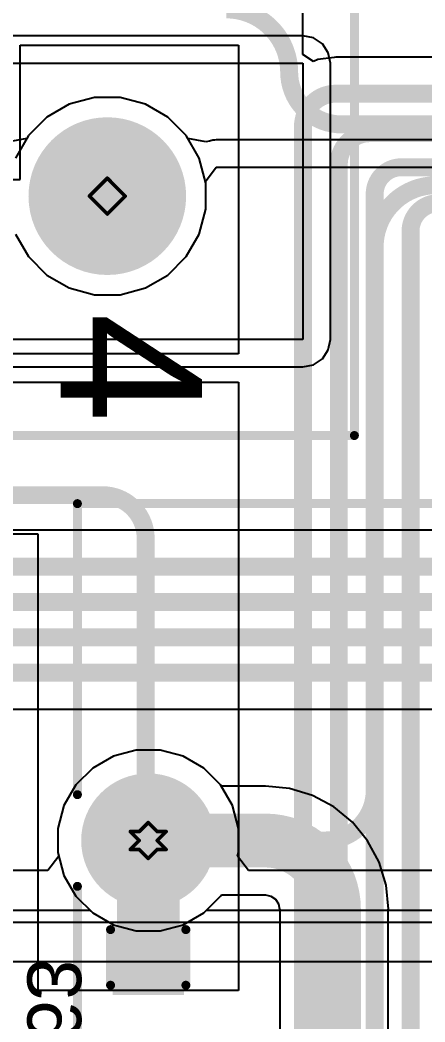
# Model space of a CAD drawing. Header units: inches. Extents: x 0 to 35.2, y -0.7 to 15.9.
# Drawn here: x 0.95 to 1.176, y 0.636 to 1.194 of the extents above; entities that cross this region are included whole.
import ezdxf

# ---------------------------------------------------------------- set-up
doc = ezdxf.new("R2010")
doc.units = ezdxf.units.IN
doc.header["$MEASUREMENT"] = 0
for name, color, linetype in [('Bottom Layer', 5, 'Continuous'), ('Bottom Overlay', 54, 'Continuous'), ('Bottom Paste', 16, 'Continuous'), ('Bottom Solder', 6, 'Continuous'), ('Drill Drawing', 1, 'Continuous'), ('GND1', 16, 'Continuous'), ('GND2', 76, 'Continuous'), ('Multi-Layer', 9, 'Continuous'), ('Pad Holes', 156, 'Continuous'), ('Top Layer', 1, 'Continuous'), ('Top Overlay', 2, 'Continuous'), ('Top Solder', 216, 'Continuous')]:
    doc.layers.add(name, color=color, linetype=linetype)
doc.styles.add('Arial', font='', dxfattribs={"height": 0.2})
doc.styles.get('Arial').set_extended_font_data('Arial')

# ---------------------------------------------------------------- blocks, each defined once
blk = doc.blocks.new('B0503S_2WR3_21')
at = {"layer": 'Bottom Layer'}
h = blk.add_hatch(color=5, dxfattribs=at)
edge = h.paths.add_edge_path()
edge.add_arc((0.25, 0), 0.03543, 0, 360)
at = {"layer": 'Bottom Solder'}
h = blk.add_hatch(color=6, dxfattribs=at)
edge = h.paths.add_edge_path()
edge.add_arc((0.25, 0), 0.0374, 0, 360)
at = {"layer": 'GND1'}
h = blk.add_hatch(color=16, dxfattribs=at)
edge = h.paths.add_edge_path()
edge.add_arc((0.25, 0), 0.03543, 0, 360)
at = {"layer": 'GND2'}
h = blk.add_hatch(color=76, dxfattribs=at)
edge = h.paths.add_edge_path()
edge.add_arc((0.25, 0), 0.03543, 0, 360)
at = {"layer": 'Multi-Layer'}
h = blk.add_hatch(color=9, dxfattribs=at)
edge = h.paths.add_edge_path()
edge.add_arc((0.25, 0), 0.03543, 0, 360)
at = {"layer": 'Pad Holes'}
h = blk.add_hatch(color=7, dxfattribs=at)
edge = h.paths.add_edge_path()
edge.add_arc((0.25, 0), 0.01772, 0, 360)
at = {"layer": 'Top Layer'}
h = blk.add_hatch(color=1, dxfattribs=at)
edge = h.paths.add_edge_path()
edge.add_arc((0.25, 0), 0.03543, 0, 360)
at = {"layer": 'Top Solder'}
h = blk.add_hatch(color=216, dxfattribs=at)
edge = h.paths.add_edge_path()
edge.add_arc((0.25, 0), 0.0374, 0, 360)
at = {"layer": 'Top Overlay'}
for points in [[(0.07555, 0.0395, 0.005, 0.005, 0), (0.22445, 0.0395, 0.005, 0.005, 0)], [(0.27555, 0.0395, 0.005, 0.005, 0), (0.43779, 0.0395, 0.005, 0.005, 0)], [(0.43779, 0.0395, 0.005, 0.005, 0), (0.4378, -0.24397, 0.005, 0.005, 0)]]:
    blk.add_lwpolyline(points, format="xyseb", dxfattribs=at)
for points in [[(0.2232, 0.0395, 0.0025, 0.0025, 1), (0.2257, 0.0395, 0.0025, 0.0025, 1)], [(0.2743, 0.0395, 0.0025, 0.0025, 1), (0.2768, 0.0395, 0.0025, 0.0025, 1)], [(0.43655, 0.0395, 0.0025, 0.0025, 1), (0.43905, 0.0395, 0.0025, 0.0025, 1)], [(0.43655, 0.0395, 0.0025, 0.0025, 1), (0.43905, 0.0395, 0.0025, 0.0025, 1)]]:
    blk.add_lwpolyline(points, format="xyseb", close=True, dxfattribs=at)
blk = doc.blocks.new('RAC05_05SK_480_26')
at = {"layer": 'Bottom Layer'}
h = blk.add_hatch(color=5, dxfattribs=at)
edge = h.paths.add_edge_path()
edge.add_arc((0.9, 0.4), 0.03996, 0, 360)
at = {"layer": 'Bottom Solder'}
h = blk.add_hatch(color=6, dxfattribs=at)
edge = h.paths.add_edge_path()
edge.add_arc((0.9, 0.4), 0.04396, 0, 360)
at = {"layer": 'GND1'}
h = blk.add_hatch(color=16, dxfattribs=at)
edge = h.paths.add_edge_path()
edge.add_arc((0.9, 0.4), 0.03996, 0, 360)
at = {"layer": 'GND2'}
h = blk.add_hatch(color=76, dxfattribs=at)
edge = h.paths.add_edge_path()
edge.add_arc((0.9, 0.4), 0.03996, 0, 360)
at = {"layer": 'Multi-Layer'}
h = blk.add_hatch(color=9, dxfattribs=at)
edge = h.paths.add_edge_path()
edge.add_arc((0.9, 0.4), 0.03996, 0, 360)
at = {"layer": 'Pad Holes'}
h = blk.add_hatch(color=7, dxfattribs=at)
edge = h.paths.add_edge_path()
edge.add_arc((0.9, 0.4), 0.02657, 0, 360)
at = {"layer": 'Top Layer'}
h = blk.add_hatch(color=1, dxfattribs=at)
edge = h.paths.add_edge_path()
edge.add_arc((0.9, 0.4), 0.03996, 0, 360)
at = {"layer": 'Top Solder'}
h = blk.add_hatch(color=216, dxfattribs=at)
edge = h.paths.add_edge_path()
edge.add_arc((0.9, 0.4), 0.04396, 0, 360)
at = {"layer": 'Top Overlay'}
for points in [[(1.03346, 0.5378, 0.005, 0.005, 0), (-1.03346, 0.5378, 0.005, 0.005, 0)], [(1.03346, -0.54094, 0.005, 0.005, 0), (1.03346, 0.5378, 0.005, 0.005, 0)]]:
    blk.add_lwpolyline(points, format="xyseb", dxfattribs=at)
blk.add_lwpolyline([(1.03221, 0.5378, 0.0025, 0.0025, 1), (1.03471, 0.5378, 0.0025, 0.0025, 1)], format="xyseb", close=True, dxfattribs=at)
blk.add_lwpolyline([(1.03221, 0.5378, 0.0025, 0.0025, 1), (1.03471, 0.5378, 0.0025, 0.0025, 1)], format="xyseb", close=True, dxfattribs=at)
at = {"layer": 'Top Overlay', "style": 'Arial'}
blk.add_text('4', height=0.07874, dxfattribs=at).set_placement((0.965, 0.374))
blk = doc.blocks.new('C___0603_B_139')
at = {"layer": 'Bottom Layer'}
for points in [[(-0.045, -0.0175), (-0.045, 0.0175), (-0.015, 0.0175), (-0.015, -0.0175)], [(0.015, -0.0175), (0.015, 0.0175), (0.045, 0.0175), (0.045, -0.0175)]]:
    blk.add_hatch(color=5, dxfattribs=at).paths.add_polyline_path(points)
at = {"layer": 'Bottom Paste'}
for points in [[(-0.045, -0.0175), (-0.045, 0.0175), (-0.015, 0.0175), (-0.015, -0.0175)], [(0.015, -0.0175), (0.015, 0.0175), (0.045, 0.0175), (0.045, -0.0175)]]:
    blk.add_hatch(color=16, dxfattribs=at).paths.add_polyline_path(points)
at = {"layer": 'Bottom Solder'}
for points in [[(-0.04736, -0.01986), (-0.04736, 0.01986), (-0.01264, 0.01986), (-0.01264, -0.01986)], [(0.01264, -0.01986), (0.01264, 0.01986), (0.04736, 0.01986), (0.04736, -0.01986)]]:
    blk.add_hatch(color=6, dxfattribs=at).paths.add_polyline_path(points)
at = {"layer": 'Bottom Overlay'}
for points in [[(-0.049, 0.021, 0.005, 0.005, 0), (-0.049, -0.021, 0.005, 0.005, 0)], [(-0.049, 0.021, 0.005, 0.005, 0), (-0.018, 0.021, 0.005, 0.005, 0)], [(0.018, 0.021, 0.005, 0.005, 0), (0.049, 0.021, 0.005, 0.005, 0)], [(0.049, 0.021, 0.005, 0.005, 0), (0.049, -0.021, 0.005, 0.005, 0)], [(-0.049, -0.021, 0.005, 0.005, 0), (-0.018, -0.021, 0.005, 0.005, 0)], [(0.018, -0.021, 0.005, 0.005, 0), (0.049, -0.021, 0.005, 0.005, 0)]]:
    blk.add_lwpolyline(points, format="xyseb", dxfattribs=at)
for points in [[(-0.05025, 0.021, 0.0025, 0.0025, 1), (-0.04775, 0.021, 0.0025, 0.0025, 1)], [(-0.05025, 0.021, 0.0025, 0.0025, 1), (-0.04775, 0.021, 0.0025, 0.0025, 1)], [(-0.01925, 0.021, 0.0025, 0.0025, 1), (-0.01675, 0.021, 0.0025, 0.0025, 1)], [(0.01675, 0.021, 0.0025, 0.0025, 1), (0.01925, 0.021, 0.0025, 0.0025, 1)], [(0.04775, 0.021, 0.0025, 0.0025, 1), (0.05025, 0.021, 0.0025, 0.0025, 1)], [(0.04775, 0.021, 0.0025, 0.0025, 1), (0.05025, 0.021, 0.0025, 0.0025, 1)], [(-0.05025, -0.021, 0.0025, 0.0025, 1), (-0.04775, -0.021, 0.0025, 0.0025, 1)], [(-0.05025, -0.021, 0.0025, 0.0025, 1), (-0.04775, -0.021, 0.0025, 0.0025, 1)], [(-0.01925, -0.021, 0.0025, 0.0025, 1), (-0.01675, -0.021, 0.0025, 0.0025, 1)], [(0.01675, -0.021, 0.0025, 0.0025, 1), (0.01925, -0.021, 0.0025, 0.0025, 1)], [(0.04775, -0.021, 0.0025, 0.0025, 1), (0.05025, -0.021, 0.0025, 0.0025, 1)], [(0.04775, -0.021, 0.0025, 0.0025, 1), (0.05025, -0.021, 0.0025, 0.0025, 1)]]:
    blk.add_lwpolyline(points, format="xyseb", close=True, dxfattribs=at)

msp = doc.modelspace()

# ---------------------------------------------------------------- hatches: boundary and pattern name
at = {"layer": 'Bottom Layer'}
msp.add_hatch(color=5, dxfattribs=at).paths.add_polyline_path([(1.0039, 0.653), (1.0389, 0.653), (1.0389, 0.73667), (1.0039, 0.73667)])

# ---------------------------------------------------------------- linework, layer by layer
for p, q in [((1.10769, 1.17486), (1.10769, 1.32)), ((0.95, 1.10517), (0.95, 1.18)), ((0.95, 1.18), (1.07183, 1.18)), ((1.07183, 1.18), (1.07183, 1.00789)), ((1.11351, 1.17098), (1.10769, 1.17486)), ((1.12507, 1.1732), (1.11599, 1.172)), ((1.12598, 1.17338), (1.12507, 1.1732)), ((1.42373, 1.17338), (1.12598, 1.17338)), ((1.11599, 1.172), (1.11351, 1.17098)), ((0.65061, 1.10517), (0.95, 1.10517)), ((1.07183, 1.00789), (0.424, 1.00789)), ((0.50809, 0.99222), (1.07183, 0.99222)), ((1.07183, 0.99222), (1.07183, 0.653)), ((0.96, 0.90736), (0.72, 0.90736)), ((0.96, 0.653), (0.96, 0.90736)), ((1.07183, 0.653), (0.96, 0.653))]:
    msp.add_line(p, q, dxfattribs=at)
for points in [[(1.10769, 1.13469, 0.01, 0.01, -0.414214), (1.12598, 1.15299, 0.01, 0.01, 0)], [(1.12598, 1.15299, 0.01, 0.01, 0), (1.42373, 1.15299, 0.01, 0.01, 0)], [(1.10769, 0.50294, 0.01, 0.01, 0), (1.10769, 1.13469, 0.01, 0.01, 0)], [(1.12769, 1.11369, 0.01, 0.01, -0.414214), (1.14498, 1.13099, 0.01, 0.01, 0)], [(1.14498, 1.13099, 0.01, 0.01, 0), (1.39051, 1.13099, 0.01, 0.01, 0)], [(1.12769, 0.48702, 0.01, 0.01, 0), (1.12769, 1.11369, 0.01, 0.01, 0)], [(1.14769, 1.09702, 0.01, 0.01, -0.414214), (1.16265, 1.11199, 0.01, 0.01, 0)], [(1.16265, 1.11199, 0.01, 0.01, 0), (1.35339, 1.11199, 0.01, 0.01, 0)], [(1.14769, 0.46327, 0.01, 0.01, 0), (1.14769, 1.09702, 0.01, 0.01, 0)], [(1.16769, 1.0763, 0.01, 0.01, -0.414214), (1.18337, 1.09199, 0.01, 0.01, 0)], [(1.16769, 0.44367, 0.01, 0.01, 0), (1.16769, 1.0763, 0.01, 0.01, 0)], [(0.745, 0.92917, 0.01, 0.01, 0), (0.99583, 0.92917, 0.01, 0.01, 0)], [(0.99583, 0.92917, 0.01, 0.01, -0.414214), (1.02, 0.905, 0.01, 0.01, 0)], [(1.02, 0.73807, 0.01, 0.01, 0), (1.02, 0.905, 0.01, 0.01, 0)], [(1.0214, 0.73667, 0.01, 0.01, -0.414214), (1.02, 0.73807, 0.01, 0.01, 0)]]:
    msp.add_lwpolyline(points, format="xyseb", dxfattribs=at)
for points in [[(1.12348, 1.15299, 0.005, 0.005, 1), (1.12848, 1.15299, 0.005, 0.005, 1)], [(1.12348, 1.15299, 0.005, 0.005, 1), (1.12848, 1.15299, 0.005, 0.005, 1)], [(1.10519, 1.13469, 0.005, 0.005, 1), (1.11019, 1.13469, 0.005, 0.005, 1)], [(1.10519, 1.13469, 0.005, 0.005, 1), (1.11019, 1.13469, 0.005, 0.005, 1)], [(1.14248, 1.13099, 0.005, 0.005, 1), (1.14748, 1.13099, 0.005, 0.005, 1)], [(1.14248, 1.13099, 0.005, 0.005, 1), (1.14748, 1.13099, 0.005, 0.005, 1)], [(1.12519, 1.11369, 0.005, 0.005, 1), (1.13019, 1.11369, 0.005, 0.005, 1)], [(1.12519, 1.11369, 0.005, 0.005, 1), (1.13019, 1.11369, 0.005, 0.005, 1)], [(1.16015, 1.11199, 0.005, 0.005, 1), (1.16515, 1.11199, 0.005, 0.005, 1)], [(1.16015, 1.11199, 0.005, 0.005, 1), (1.16515, 1.11199, 0.005, 0.005, 1)], [(1.14519, 1.09702, 0.005, 0.005, 1), (1.15019, 1.09702, 0.005, 0.005, 1)], [(1.14519, 1.09702, 0.005, 0.005, 1), (1.15019, 1.09702, 0.005, 0.005, 1)], [(1.16519, 1.0763, 0.005, 0.005, 1), (1.17019, 1.0763, 0.005, 0.005, 1)], [(1.16519, 1.0763, 0.005, 0.005, 1), (1.17019, 1.0763, 0.005, 0.005, 1)], [(0.99333, 0.92917, 0.005, 0.005, 1), (0.99833, 0.92917, 0.005, 0.005, 1)], [(0.99333, 0.92917, 0.005, 0.005, 1), (0.99833, 0.92917, 0.005, 0.005, 1)], [(1.0175, 0.905, 0.005, 0.005, 1), (1.0225, 0.905, 0.005, 0.005, 1)], [(1.0175, 0.905, 0.005, 0.005, 1), (1.0225, 0.905, 0.005, 0.005, 1)], [(1.0175, 0.73807, 0.005, 0.005, 1), (1.0225, 0.73807, 0.005, 0.005, 1)], [(1.0175, 0.73807, 0.005, 0.005, 1), (1.0225, 0.73807, 0.005, 0.005, 1)], [(1.0189, 0.73667, 0.005, 0.005, 1), (1.0239, 0.73667, 0.005, 0.005, 1)]]:
    msp.add_lwpolyline(points, format="xyseb", close=True, dxfattribs=at)
at = {"layer": 'Drill Drawing'}
for points in [[(0.98858, 1.09589, 0.002, 0.002, 0), (0.99858, 1.10589, 0.002, 0.002, 0)], [(0.99858, 1.10589, 0.002, 0.002, 0), (1.00858, 1.09589, 0.002, 0.002, 0)], [(0.98858, 1.09589, 0.002, 0.002, 0), (0.99858, 1.08589, 0.002, 0.002, 0)], [(0.99858, 1.08589, 0.002, 0.002, 0), (1.00858, 1.09589, 0.002, 0.002, 0)], [(1.0164, 0.74167, 0.002, 0.002, 0), (1.0214, 0.74667, 0.002, 0.002, 0)], [(1.0214, 0.74667, 0.002, 0.002, 0), (1.0264, 0.74167, 0.002, 0.002, 0)], [(1.0114, 0.74167, 0.002, 0.002, 0), (1.0164, 0.73667, 0.002, 0.002, 0)], [(1.0114, 0.74167, 0.002, 0.002, 0), (1.0164, 0.74167, 0.002, 0.002, 0)], [(1.0114, 0.73167, 0.002, 0.002, 0), (1.0164, 0.73667, 0.002, 0.002, 0)], [(1.0264, 0.74167, 0.002, 0.002, 0), (1.0314, 0.74167, 0.002, 0.002, 0)], [(1.0264, 0.73667, 0.002, 0.002, 0), (1.0314, 0.74167, 0.002, 0.002, 0)], [(1.0264, 0.73667, 0.002, 0.002, 0), (1.0314, 0.73167, 0.002, 0.002, 0)], [(1.0114, 0.73167, 0.002, 0.002, 0), (1.0164, 0.73167, 0.002, 0.002, 0)], [(1.0164, 0.73167, 0.002, 0.002, 0), (1.0214, 0.72667, 0.002, 0.002, 0)], [(1.0214, 0.72667, 0.002, 0.002, 0), (1.0264, 0.73167, 0.002, 0.002, 0)], [(1.0264, 0.73167, 0.002, 0.002, 0), (1.0314, 0.73167, 0.002, 0.002, 0)]]:
    msp.add_lwpolyline(points, format="xyseb", dxfattribs=at)
for points in [[(0.99808, 1.10589, 0.001, 0.001, 1), (0.99908, 1.10589, 0.001, 0.001, 1)], [(0.99808, 1.10589, 0.001, 0.001, 1), (0.99908, 1.10589, 0.001, 0.001, 1)], [(0.98808, 1.09589, 0.001, 0.001, 1), (0.98908, 1.09589, 0.001, 0.001, 1)], [(0.98808, 1.09589, 0.001, 0.001, 1), (0.98908, 1.09589, 0.001, 0.001, 1)], [(1.00808, 1.09589, 0.001, 0.001, 1), (1.00908, 1.09589, 0.001, 0.001, 1)], [(1.00808, 1.09589, 0.001, 0.001, 1), (1.00908, 1.09589, 0.001, 0.001, 1)], [(0.99808, 1.08589, 0.001, 0.001, 1), (0.99908, 1.08589, 0.001, 0.001, 1)], [(0.99808, 1.08589, 0.001, 0.001, 1), (0.99908, 1.08589, 0.001, 0.001, 1)], [(1.0209, 0.74667, 0.001, 0.001, 1), (1.0219, 0.74667, 0.001, 0.001, 1)], [(1.0209, 0.74667, 0.001, 0.001, 1), (1.0219, 0.74667, 0.001, 0.001, 1)], [(1.0109, 0.74167, 0.001, 0.001, 1), (1.0119, 0.74167, 0.001, 0.001, 1)], [(1.0109, 0.74167, 0.001, 0.001, 1), (1.0119, 0.74167, 0.001, 0.001, 1)], [(1.0159, 0.74167, 0.001, 0.001, 1), (1.0169, 0.74167, 0.001, 0.001, 1)], [(1.0159, 0.74167, 0.001, 0.001, 1), (1.0169, 0.74167, 0.001, 0.001, 1)], [(1.0159, 0.73667, 0.001, 0.001, 1), (1.0169, 0.73667, 0.001, 0.001, 1)], [(1.0159, 0.73667, 0.001, 0.001, 1), (1.0169, 0.73667, 0.001, 0.001, 1)], [(1.0259, 0.74167, 0.001, 0.001, 1), (1.0269, 0.74167, 0.001, 0.001, 1)], [(1.0259, 0.74167, 0.001, 0.001, 1), (1.0269, 0.74167, 0.001, 0.001, 1)], [(1.0259, 0.73667, 0.001, 0.001, 1), (1.0269, 0.73667, 0.001, 0.001, 1)], [(1.0259, 0.73667, 0.001, 0.001, 1), (1.0269, 0.73667, 0.001, 0.001, 1)], [(1.0309, 0.74167, 0.001, 0.001, 1), (1.0319, 0.74167, 0.001, 0.001, 1)], [(1.0309, 0.74167, 0.001, 0.001, 1), (1.0319, 0.74167, 0.001, 0.001, 1)], [(1.0109, 0.73167, 0.001, 0.001, 1), (1.0119, 0.73167, 0.001, 0.001, 1)], [(1.0109, 0.73167, 0.001, 0.001, 1), (1.0119, 0.73167, 0.001, 0.001, 1)], [(1.0159, 0.73167, 0.001, 0.001, 1), (1.0169, 0.73167, 0.001, 0.001, 1)], [(1.0159, 0.73167, 0.001, 0.001, 1), (1.0169, 0.73167, 0.001, 0.001, 1)], [(1.0259, 0.73167, 0.001, 0.001, 1), (1.0269, 0.73167, 0.001, 0.001, 1)], [(1.0259, 0.73167, 0.001, 0.001, 1), (1.0269, 0.73167, 0.001, 0.001, 1)], [(1.0309, 0.73167, 0.001, 0.001, 1), (1.0319, 0.73167, 0.001, 0.001, 1)], [(1.0309, 0.73167, 0.001, 0.001, 1), (1.0319, 0.73167, 0.001, 0.001, 1)], [(1.0209, 0.72667, 0.001, 0.001, 1), (1.0219, 0.72667, 0.001, 0.001, 1)], [(1.0209, 0.72667, 0.001, 0.001, 1), (1.0219, 0.72667, 0.001, 0.001, 1)]]:
    msp.add_lwpolyline(points, format="xyseb", close=True, dxfattribs=at)
at = {"layer": 'GND1'}
for p, q in [((0.99135, 1.15085), (0.97737, 1.14711)), ((1.00582, 1.15085), (0.99135, 1.15085)), ((1.0198, 1.14711), (1.00582, 1.15085)), ((0.97737, 1.14711), (0.96484, 1.13987)), ((1.03233, 1.13987), (1.0198, 1.14711)), ((0.96484, 1.13987), (0.9546, 1.12964)), ((1.04256, 1.12964), (1.03233, 1.13987)), ((0.9546, 1.12964), (0.94737, 1.11711)), ((1.0498, 1.11711), (1.04256, 1.12964)), ((1.05354, 1.10313), (1.0498, 1.11711)), ((1.05354, 1.08866), (1.05354, 1.10313)), ((1.0498, 1.07468), (1.05354, 1.08866)), ((0.94737, 1.07468), (0.9546, 1.06215)), ((1.04256, 1.06215), (1.0498, 1.07468)), ((0.9546, 1.06215), (0.96484, 1.05191)), ((1.03233, 1.05191), (1.04256, 1.06215)), ((0.96484, 1.05191), (0.97737, 1.04468)), ((1.0198, 1.04468), (1.03233, 1.05191)), ((0.97737, 1.04468), (0.99135, 1.04093)), ((1.00582, 1.04093), (1.0198, 1.04468)), ((0.99135, 1.04093), (1.00582, 1.04093)), ((1.00194, 0.78366), (0.99043, 0.77703)), ((1.01476, 0.7871), (1.00194, 0.78366)), ((1.02804, 0.7871), (1.01476, 0.7871)), ((1.04087, 0.78366), (1.02804, 0.7871)), ((1.05237, 0.77703), (1.04087, 0.78366)), ((0.99043, 0.77703), (0.98104, 0.76764)), ((1.06176, 0.76764), (1.05237, 0.77703)), ((0.98104, 0.76764), (0.97441, 0.75614)), ((1.0684, 0.75614), (1.06176, 0.76764)), ((0.97441, 0.75614), (0.97097, 0.74331)), ((1.07183, 0.74331), (1.0684, 0.75614)), ((0.97097, 0.74331), (0.97097, 0.73003)), ((1.07183, 0.73003), (1.07183, 0.74331)), ((0.97153, 0.72793), (0.96544, 0.72)), ((0.97097, 0.73003), (0.97153, 0.72793)), ((1.07127, 0.72793), (1.07183, 0.73003)), ((1.07736, 0.72), (1.07127, 0.72793)), ((0.96544, 0.72), (0.84598, 0.72)), ((1.55304, 0.72), (1.07736, 0.72)), ((0.83581, 0.69789), (0.98885, 0.69789)), ((0.98885, 0.69789), (0.99043, 0.69631)), ((0.99043, 0.69631), (1.00194, 0.68967)), ((1.04087, 0.68967), (1.05237, 0.69631)), ((1.05237, 0.69631), (1.05395, 0.69789)), ((1.05395, 0.69789), (1.60159, 0.69789)), ((1.00194, 0.68967), (1.01476, 0.68624)), ((1.02804, 0.68624), (1.04087, 0.68967)), ((1.01476, 0.68624), (1.02804, 0.68624))]:
    msp.add_line(p, q, dxfattribs=at)
at = {"layer": 'GND2'}
for p, q in [((0.99135, 1.15085), (0.97737, 1.14711)), ((1.00582, 1.15085), (0.99135, 1.15085)), ((1.0198, 1.14711), (1.00582, 1.15085)), ((0.97737, 1.14711), (0.96484, 1.13987)), ((1.03233, 1.13987), (1.0198, 1.14711)), ((0.96484, 1.13987), (0.9546, 1.12964)), ((1.04256, 1.12964), (1.03233, 1.13987)), ((0.9546, 1.12964), (0.95366, 1.12801)), ((1.04351, 1.12801), (1.04256, 1.12964)), ((0.95366, 1.12801), (0.94363, 1.12612)), ((1.05353, 1.12612), (1.04351, 1.12801)), ((1.05549, 1.12651), (1.05353, 1.12612)), ((1.05739, 1.12715), (1.05549, 1.12651)), ((1.05839, 1.12709), (1.05739, 1.12715)), ((1.05938, 1.12728), (1.05839, 1.12709)), ((1.43719, 1.12728), (1.05938, 1.12728)), ((1.0533, 1.10405), (1.05938, 1.11199)), ((1.05938, 1.11199), (2.29, 1.11199)), ((1.05354, 1.10313), (1.0533, 1.10405)), ((1.05354, 1.08866), (1.05354, 1.10313)), ((1.0498, 1.07468), (1.05354, 1.08866)), ((0.94737, 1.07468), (0.9546, 1.06215)), ((1.04256, 1.06215), (1.0498, 1.07468)), ((0.9546, 1.06215), (0.96484, 1.05191)), ((1.03233, 1.05191), (1.04256, 1.06215)), ((0.96484, 1.05191), (0.97737, 1.04468)), ((1.0198, 1.04468), (1.03233, 1.05191)), ((0.97737, 1.04468), (0.99135, 1.04093)), ((1.00582, 1.04093), (1.0198, 1.04468)), ((0.99135, 1.04093), (1.00582, 1.04093)), ((1.45766, 0.69096), (0.84302, 0.69096)), ((0.79764, 0.66917), (1.48, 0.66917))]:
    msp.add_line(p, q, dxfattribs=at)
for points in [[(1.065, 1.2, 0.01, 0.01, -0.414214), (1.1, 1.165, 0.01, 0.01, 0)], [(1.12915, 1.13585, 0.01, 0.01, -0.414214), (1.1, 1.165, 0.01, 0.01, 0)], [(1.12915, 1.13585, 0.01, 0.01, 0), (1.38597, 1.13585, 0.01, 0.01, 0)], [(1.14769, 1.06764, 0.01, 0.01, -0.414214), (1.18205, 1.102, 0.01, 0.01, 0)], [(1.14769, 0.76436, 0.01, 0.01, 0), (1.14769, 1.06764, 0.01, 0.01, 0)], [(1.14769, 0.76436, 0.01, 0.01, -0.414214), (1.12, 0.73667, 0.01, 0.01, 0)], [(1.0214, 0.73667, 0.01, 0.01, 0), (1.12, 0.73667, 0.01, 0.01, 0)]]:
    msp.add_lwpolyline(points, format="xyseb", dxfattribs=at)
for points in [[(1.0975, 1.165, 0.005, 0.005, 1), (1.1025, 1.165, 0.005, 0.005, 1)], [(1.0975, 1.165, 0.005, 0.005, 1), (1.1025, 1.165, 0.005, 0.005, 1)], [(1.12665, 1.13585, 0.005, 0.005, 1), (1.13165, 1.13585, 0.005, 0.005, 1)], [(1.12665, 1.13585, 0.005, 0.005, 1), (1.13165, 1.13585, 0.005, 0.005, 1)], [(1.14519, 1.06764, 0.005, 0.005, 1), (1.15019, 1.06764, 0.005, 0.005, 1)], [(1.14519, 1.06764, 0.005, 0.005, 1), (1.15019, 1.06764, 0.005, 0.005, 1)], [(1.14519, 0.76436, 0.005, 0.005, 1), (1.15019, 0.76436, 0.005, 0.005, 1)], [(1.14519, 0.76436, 0.005, 0.005, 1), (1.15019, 0.76436, 0.005, 0.005, 1)], [(1.0189, 0.73667, 0.005, 0.005, 1), (1.0239, 0.73667, 0.005, 0.005, 1)], [(1.1175, 0.73667, 0.005, 0.005, 1), (1.1225, 0.73667, 0.005, 0.005, 1)], [(1.1175, 0.73667, 0.005, 0.005, 1), (1.1225, 0.73667, 0.005, 0.005, 1)]]:
    msp.add_lwpolyline(points, format="xyseb", close=True, dxfattribs=at)
at = {"layer": 'Top Layer'}
for p, q in [((1.10769, 1.18529), (0.66537, 1.18529)), ((1.11354, 1.18413), (1.10769, 1.18529)), ((1.1185, 1.18081), (1.11354, 1.18413)), ((1.12182, 1.17585), (1.1185, 1.18081)), ((1.12298, 1.17), (1.12182, 1.17585)), ((0.66537, 1.17), (1.10769, 1.17)), ((1.10769, 1.17), (1.10769, 1.016)), ((1.12298, 1.016), (1.12298, 1.17)), ((1.10769, 1.016), (0.74217, 1.016)), ((1.12182, 1.01015), (1.12298, 1.016)), ((1.1185, 1.00519), (1.12182, 1.01015)), ((0.75746, 1.00071), (1.10769, 1.00071)), ((1.10769, 1.00071), (1.11354, 1.00187)), ((1.11354, 1.00187), (1.1185, 1.00519)), ((1.24396, 0.90976), (0.78772, 0.90976)), ((0.86368, 0.80992), (1.49534, 0.80992)), ((1.00194, 0.78366), (0.99043, 0.77703)), ((1.01476, 0.7871), (1.00194, 0.78366)), ((1.02804, 0.7871), (1.01476, 0.7871)), ((1.04087, 0.78366), (1.02804, 0.7871)), ((1.05237, 0.77703), (1.04087, 0.78366)), ((0.99043, 0.77703), (0.98104, 0.76764)), ((1.06176, 0.76764), (1.05237, 0.77703)), ((0.98104, 0.76764), (0.97441, 0.75614)), ((1.06217, 0.76693), (1.06176, 0.76764)), ((1.08673, 0.76693), (1.06217, 0.76693)), ((1.10012, 0.76568), (1.08673, 0.767)), ((1.08673, 0.767), (1.08673, 0.76693)), ((1.11298, 0.76178), (1.10012, 0.76568)), ((1.12484, 0.75544), (1.11298, 0.76178)), ((0.97441, 0.75614), (0.97097, 0.74331)), ((1.13524, 0.74691), (1.12484, 0.75544)), ((0.97097, 0.74331), (0.97097, 0.73003)), ((1.14377, 0.73651), (1.13524, 0.74691)), ((1.15011, 0.72465), (1.14377, 0.73651)), ((0.97097, 0.73003), (0.97441, 0.7172)), ((1.15401, 0.71179), (1.15011, 0.72465)), ((0.97441, 0.7172), (0.98104, 0.7057)), ((1.15533, 0.6984), (1.15401, 0.71179)), ((0.98104, 0.7057), (0.99043, 0.69631)), ((1.05237, 0.69631), (1.06176, 0.7057)), ((1.06176, 0.7057), (1.06217, 0.70641)), ((1.06217, 0.70641), (1.08673, 0.70641)), ((1.08673, 0.70641), (1.08673, 0.70632)), ((1.08673, 0.70632), (1.08976, 0.70572)), ((1.08976, 0.70572), (1.09233, 0.704)), ((1.09233, 0.704), (1.09405, 0.70143)), ((1.09405, 0.70143), (1.09465, 0.6984)), ((1.09465, 0.6984), (1.09474, 0.6984)), ((1.09474, 0.6984), (1.09474, 0.30029)), ((1.15526, 0.19), (1.15526, 0.6984)), ((1.15526, 0.6984), (1.15533, 0.6984)), ((0.99043, 0.69631), (1.00194, 0.68967)), ((1.04087, 0.68967), (1.05237, 0.69631)), ((1.00194, 0.68967), (1.01476, 0.68624)), ((1.02804, 0.68624), (1.04087, 0.68967)), ((1.01476, 0.68624), (1.02804, 0.68624))]:
    msp.add_line(p, q, dxfattribs=at)
for points in [[(0.78772, 0.88936, 0.01, 0.01, 0), (1.5771, 0.88936, 0.01, 0.01, 0)], [(0.81297, 0.86968, 0.01, 0.01, 0), (1.5771, 0.86968, 0.01, 0.01, 0)], [(0.83546, 0.85, 0.01, 0.01, 0), (1.56391, 0.85, 0.01, 0.01, 0)], [(0.85855, 0.83031, 0.01, 0.01, 0), (1.523, 0.83031, 0.01, 0.01, 0)], [(1.0214, 0.73667, 0.03, 0.03, 0), (1.08673, 0.73667, 0.03, 0.03, 0)], [(1.08673, 0.73667, 0.03, 0.03, -0.414214), (1.125, 0.6984, 0.03, 0.03, 0)], [(1.125, 0.19, 0.03, 0.03, 0), (1.125, 0.6984, 0.03, 0.03, 0)]]:
    msp.add_lwpolyline(points, format="xyseb", dxfattribs=at)
for points in [[(1.0139, 0.73667, 0.015, 0.015, 1), (1.0289, 0.73667, 0.015, 0.015, 1)], [(1.07923, 0.73667, 0.015, 0.015, 1), (1.09423, 0.73667, 0.015, 0.015, 1)], [(1.07923, 0.73667, 0.015, 0.015, 1), (1.09423, 0.73667, 0.015, 0.015, 1)], [(1.1175, 0.6984, 0.015, 0.015, 1), (1.1325, 0.6984, 0.015, 0.015, 1)], [(1.1175, 0.6984, 0.015, 0.015, 1), (1.1325, 0.6984, 0.015, 0.015, 1)]]:
    msp.add_lwpolyline(points, format="xyseb", close=True, dxfattribs=at)

# ---------------------------------------------------------------- block references
for name, p, rotation in [('RAC05_05SK_480_26', (0.59858, 1.99589), 270), ('B0503S_2WR3_21', (1.0214, 0.48667), 90), ('C___0603_B_139', (1.0214, 0.638), 90)]:
    msp.add_blockref(name, p, dxfattribs=dict(rotation=rotation))

# ---------------------------------------------------------------- texts
at = {"layer": 'Bottom Overlay', "style": 'Arial', "text_generation_flag": 2}
msp.add_text('C63', height=0.03, rotation=270, dxfattribs=at).set_placement((0.954, 0.59401))

doc.saveas('drawing.dxf')
